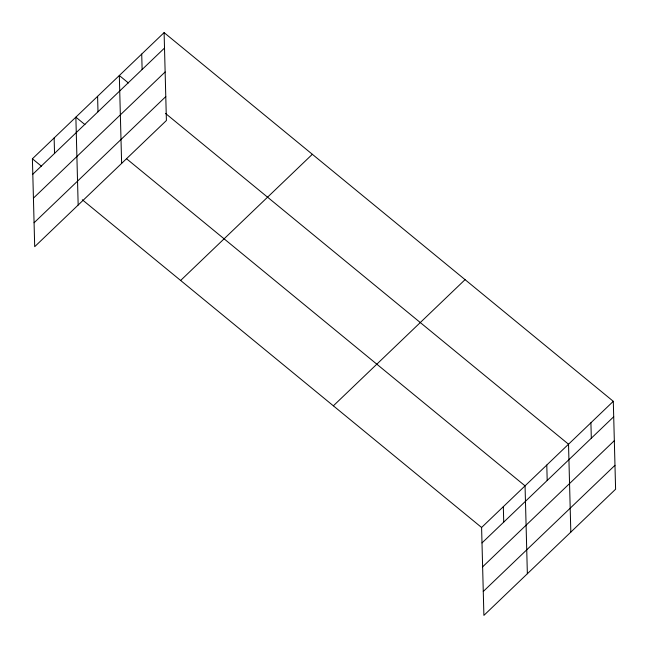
<?xml version="1.0" encoding="UTF-8"?>
<svg xmlns="http://www.w3.org/2000/svg" width="648" height="648" viewBox="0 0 648 648"><rect width="100%" height="100%" fill="white"/><g stroke="black" fill="none" stroke-linecap="round" stroke-linejoin="round"><path stroke-width="0.97" d="M164.106 32.619L166.406 120.512L34.7 246.677L32.4 158.784L164.106 32.619L613.3 401.323L615.6 489.216L483.894 615.381L481.594 527.488L613.3 401.323M32.805 174.223L164.511 48.057M33.429 198.134L165.135 71.969M34.077 222.766L165.783 96.601M180.638 280.463L312.336 154.297M333.364 405.818L465.062 279.653M481.999 542.927L613.705 416.761M482.622 566.838L614.328 440.672M483.27 591.47L614.976 465.305M128.401 82.968L119.321 75.516L121.63 163.409M165.459 113.384L568.523 444.22L570.823 532.105M84.937 124.602L75.865 117.15L78.165 205.043M126.538 158.744L525.058 485.854L527.359 573.739M32.4 158.784L41.472 166.236M82.312 199.762L481.594 527.488M590.911 422.771L591.316 438.21M546.79 465.037L547.196 480.476M503.326 506.671L503.731 522.11M141.718 54.068L142.123 69.506M97.597 96.333L97.994 111.772M54.132 137.967L54.537 153.406"/></g></svg>
